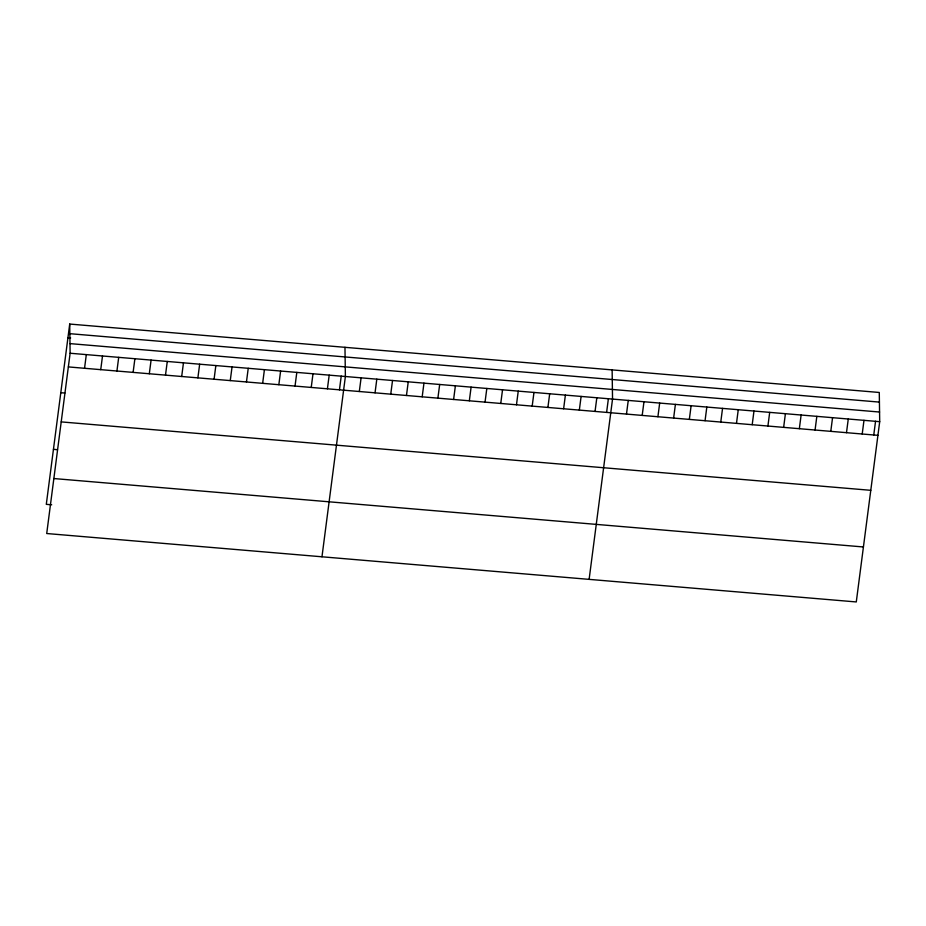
<?xml version="1.0" encoding="UTF-8"?>
<svg xmlns="http://www.w3.org/2000/svg" width="926" height="926" viewBox="0 0 926 926"><rect width="100%" height="100%" fill="white"/><g stroke="black" fill="none" stroke-linecap="round" stroke-linejoin="round"><path stroke-width="1.39" d="M69.716 324.054L70.121 353.246L46.717 533.526L856.284 601.946L879.7 421.666L879.283 392.474L69.716 324.054L46.3 504.334L51.694 504.797M84.544 368.282L86.315 354.612M100.737 369.648L102.508 355.989M116.931 371.013L118.702 357.355M133.112 372.391L134.895 358.721M149.306 373.757L151.088 360.087M165.499 375.123L167.27 361.453M181.693 376.488L183.464 362.83M197.886 377.866L199.657 364.196M214.08 379.232L215.851 365.562M230.261 380.598L232.044 366.928M246.455 381.963L248.237 368.293M262.648 383.329L264.419 369.671M278.842 384.707L280.613 371.037M295.035 386.073L296.806 372.402M311.229 387.438L313 373.768M327.41 388.804L329.193 375.146M339.448 389.846L341.231 376.106M321.97 556.792L345.386 376.512L344.97 347.319M359.323 391.501L361.094 377.831M375.042 392.832L376.813 379.162M390.749 394.163L392.531 380.493M406.468 395.483L408.239 381.825M422.187 396.814L423.958 383.144M437.894 398.145L439.676 384.475M453.613 399.476L455.384 385.806M469.332 400.796L471.102 387.137M485.039 402.127L486.821 388.457M500.758 403.458L502.529 389.788M516.476 404.789L518.247 391.119M532.184 406.109L533.966 392.45M547.903 407.44L549.685 393.77M563.621 408.771L565.392 395.101M579.34 410.102L581.111 396.432M595.048 411.422L596.83 397.763M606.599 412.429L608.394 398.678M589.121 579.375L612.537 399.083L612.132 369.891M626.485 414.084L628.256 400.414M642.193 415.415L643.975 401.745M657.911 416.735L659.682 403.065M673.63 418.066L675.401 404.396M689.338 419.397L691.12 405.727M705.056 420.717L706.827 407.058M720.775 422.048L722.546 408.378M736.483 423.379L738.265 409.709M752.201 424.71L753.972 411.04M767.92 426.029L769.691 412.371M783.639 427.361L785.41 413.69M799.346 428.692L801.129 415.022M815.065 430.023L816.836 416.353M830.784 431.342L832.555 417.684M846.491 432.673L848.274 419.003M862.21 434.005L863.981 420.335M873.762 435L875.545 421.261M69.855 333.684L879.422 402.104M67.945 337.724L70.642 337.944M69.994 343.615L879.561 412.035M70.121 353.246L879.7 421.666M68.35 366.916L877.929 435.336M60.803 392.705L64.843 393.041M61.209 421.897L870.787 490.317M53.442 449.353L57.493 449.7M53.858 478.545L863.426 546.965"/></g></svg>
